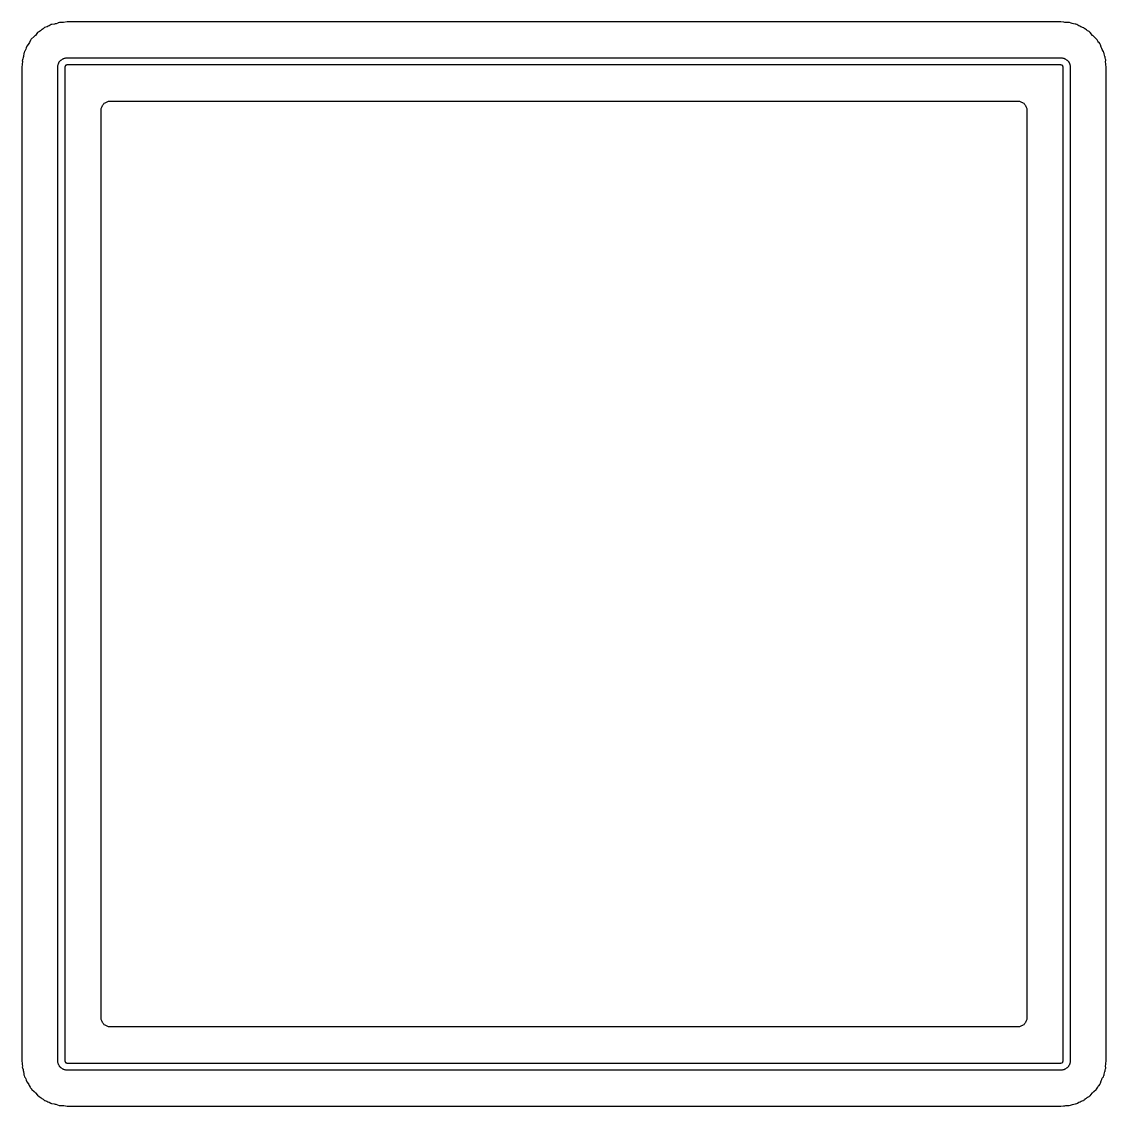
# Model space of a CAD drawing. Extents: x 57 to 229, y -152 to -26.
# Drawn here: x 114.91 to 130.15, y -66.74 to -51.5 of the extents above; entities that cross this region are included whole.
import ezdxf

# ---------------------------------------------------------------- set-up
doc = ezdxf.new("R2010")
doc.units = 0
doc.header["$MEASUREMENT"] = 0
doc.layers.add('BLACK', color=7, linetype='CONTINUOUS')

msp = doc.modelspace()

# ---------------------------------------------------------------- linework, layer by layer
at = {"layer": 'Black'}
for p, q in [((115.55, -51.502), (115.498, -51.5122)), ((129.508, -51.502), (115.55, -51.502)), ((129.553, -51.5108), (129.508, -51.502)), ((115.132, -51.6557), (115.102, -51.694)), ((115.16, -51.6399), (115.132, -51.6557)), ((115.172, -51.6299), (115.16, -51.6399)), ((115.185, -51.6211), (115.172, -51.6299)), ((115.195, -51.6122), (115.185, -51.6211)), ((115.196, -51.6114), (115.195, -51.6122)), ((115.214, -51.6003), (115.196, -51.6114)), ((115.232, -51.5854), (115.214, -51.6003)), ((115.268, -51.5735), (115.232, -51.5854)), ((115.28, -51.5666), (115.268, -51.5735)), ((115.294, -51.5614), (115.28, -51.5666)), ((115.323, -51.5436), (115.294, -51.5614)), ((115.329, -51.5429), (115.323, -51.5436)), ((115.332, -51.542), (115.329, -51.5429)), ((115.335, -51.542), (115.332, -51.542)), ((115.371, -51.5358), (115.335, -51.542)), ((115.382, -51.5319), (115.371, -51.5358)), ((115.394, -51.5298), (115.382, -51.5319)), ((115.419, -51.5204), (115.394, -51.5298)), ((115.422, -51.519), (115.419, -51.5204)), ((115.424, -51.5184), (115.422, -51.519)), ((115.439, -51.5125), (115.424, -51.5184)), ((115.464, -51.5143), (115.439, -51.5125)), ((115.481, -51.5126), (115.464, -51.5143)), ((115.498, -51.5122), (115.481, -51.5126)), ((129.567, -51.5111), (129.553, -51.5108)), ((129.581, -51.5132), (129.567, -51.5111)), ((129.619, -51.5122), (129.581, -51.5132)), ((129.625, -51.5131), (129.619, -51.5122)), ((129.629, -51.5139), (129.625, -51.5131)), ((129.654, -51.5236), (129.629, -51.5139)), ((129.67, -51.5269), (129.654, -51.5236)), ((129.685, -51.5316), (129.67, -51.5269)), ((129.71, -51.5346), (129.685, -51.5316)), ((129.719, -51.5373), (129.71, -51.5346)), ((129.733, -51.5421), (129.719, -51.5373)), ((129.764, -51.5614), (129.733, -51.5421)), ((129.778, -51.5666), (129.764, -51.5614)), ((129.79, -51.5735), (129.778, -51.5666)), ((129.828, -51.586), (129.79, -51.5735)), ((129.829, -51.5866), (129.828, -51.586)), ((129.832, -51.589), (129.829, -51.5866)), ((129.833, -51.5893), (129.832, -51.589)), ((129.844, -51.6009), (129.833, -51.5893)), ((129.847, -51.6025), (129.844, -51.6009)), ((129.848, -51.6036), (129.847, -51.6025)), ((129.849, -51.6042), (129.848, -51.6036)), ((129.85, -51.6059), (129.849, -51.6042)), ((129.854, -51.609), (129.85, -51.6059)), ((129.869, -51.6183), (129.854, -51.609)), ((129.884, -51.6285), (129.869, -51.6183)), ((129.898, -51.635), (129.884, -51.6285)), ((129.905, -51.6401), (129.898, -51.635)), ((129.92, -51.6523), (129.905, -51.6401)), ((129.923, -51.6541), (129.92, -51.6523)), ((129.956, -51.6944), (129.923, -51.6541)), ((115.009, -51.808), (115.002, -51.8219)), ((115.018, -51.7949), (115.009, -51.808)), ((115.032, -51.7633), (115.018, -51.7949)), ((115.034, -51.7603), (115.032, -51.7633)), ((115.037, -51.7571), (115.034, -51.7603)), ((115.045, -51.7463), (115.037, -51.7569)), ((115.037, -51.7569), (115.037, -51.7571)), ((115.085, -51.7121), (115.045, -51.7463)), ((115.093, -51.7024), (115.085, -51.7121)), ((115.102, -51.694), (115.093, -51.7024)), ((129.965, -51.7019), (129.956, -51.6944)), ((129.972, -51.7108), (129.965, -51.7019)), ((130.012, -51.7454), (129.972, -51.7108)), ((130.019, -51.7591), (130.012, -51.7454)), ((130.03, -51.7734), (130.019, -51.7591)), ((130.04, -51.7885), (130.03, -51.7734)), ((130.046, -51.7955), (130.04, -51.7885)), ((130.055, -51.8094), (130.046, -51.7955)), ((130.065, -51.8266), (130.055, -51.8094)), ((114.941, -51.9442), (114.935, -51.9925)), ((114.944, -51.9377), (114.941, -51.9442)), ((114.951, -51.9193), (114.944, -51.9377)), ((114.952, -51.9167), (114.951, -51.9193)), ((114.959, -51.9062), (114.952, -51.9167)), ((114.966, -51.8884), (114.959, -51.9062)), ((114.975, -51.8709), (114.966, -51.8884)), ((114.982, -51.8476), (114.975, -51.8709)), ((115.002, -51.8219), (114.982, -51.8476)), ((130.065, -51.8267), (130.065, -51.8266)), ((130.075, -51.8595), (130.065, -51.8267)), ((130.084, -51.8765), (130.075, -51.8595)), ((130.091, -51.8939), (130.084, -51.8765)), ((130.106, -51.9167), (130.091, -51.8939)), ((130.107, -51.9193), (130.106, -51.9167)), ((130.114, -51.9377), (130.107, -51.9193)), ((130.117, -51.9442), (130.114, -51.9377)), ((130.118, -51.9551), (130.117, -51.9442)), ((130.124, -51.9731), (130.118, -51.9551)), ((114.918, -52.1027), (114.91, -52.1405)), ((114.928, -52.0218), (114.918, -52.0505)), ((114.918, -52.0505), (114.919, -52.0585)), ((114.92, -52.0723), (114.918, -52.0874)), ((114.918, -52.0874), (114.918, -52.1027)), ((114.919, -52.0585), (114.919, -52.0629)), ((114.919, -52.0629), (114.92, -52.0671)), ((114.92, -52.0671), (114.92, -52.0723)), ((114.931, -52.007), (114.928, -52.0218)), ((114.935, -51.9925), (114.931, -52.007)), ((115.42, -52.1155), (115.421, -52.1079)), ((115.421, -52.1079), (115.423, -52.1018)), ((115.423, -52.1018), (115.425, -52.0955)), ((115.425, -52.0955), (115.427, -52.0915)), ((115.427, -52.0915), (115.429, -52.0872)), ((115.429, -52.0872), (115.43, -52.0852)), ((115.43, -52.0826), (115.434, -52.0751)), ((115.43, -52.0828), (115.43, -52.0826)), ((115.43, -52.083), (115.43, -52.0828)), ((115.43, -52.0852), (115.43, -52.083)), ((115.434, -52.0751), (115.438, -52.0676)), ((115.438, -52.0676), (115.439, -52.0674)), ((115.439, -52.0672), (115.442, -52.0632)), ((115.439, -52.0674), (115.439, -52.0672)), ((115.442, -52.0632), (115.445, -52.0586)), ((115.445, -52.0586), (115.449, -52.0542)), ((115.449, -52.0542), (115.453, -52.0494)), ((115.453, -52.0494), (115.455, -52.0483)), ((115.455, -52.0483), (115.456, -52.047)), ((115.456, -52.0463), (115.457, -52.0455)), ((115.456, -52.047), (115.456, -52.0463)), ((115.457, -52.0455), (115.463, -52.0406)), ((115.463, -52.0406), (115.469, -52.0354)), ((115.469, -52.0354), (115.47, -52.0351)), ((115.47, -52.0344), (115.472, -52.0334)), ((115.47, -52.0351), (115.47, -52.0344)), ((115.472, -52.0334), (115.473, -52.0323)), ((115.473, -52.0323), (115.474, -52.0322)), ((115.474, -52.032), (115.481, -52.0277)), ((115.474, -52.0322), (115.474, -52.032)), ((115.481, -52.0277), (115.488, -52.0234)), ((115.488, -52.0234), (115.489, -52.0234)), ((115.489, -52.0233), (115.491, -52.0225)), ((115.489, -52.0234), (115.489, -52.0233)), ((115.491, -52.0225), (115.493, -52.0211)), ((115.493, -52.0211), (115.494, -52.021)), ((115.494, -52.0208), (115.502, -52.0181)), ((115.494, -52.021), (115.494, -52.0208)), ((115.502, -52.0181), (115.51, -52.0153)), ((115.51, -52.0152), (115.512, -52.0149)), ((115.51, -52.0153), (115.51, -52.0152)), ((115.51, -52.0153), (115.51, -52.0153)), ((115.512, -52.0149), (115.513, -52.0145)), ((115.513, -52.0145), (115.514, -52.0144)), ((115.514, -52.0142), (115.522, -52.0128)), ((115.514, -52.0144), (115.514, -52.0142)), ((115.522, -52.0128), (115.53, -52.0112)), ((115.529, -52.1149), (115.527, -52.1172)), ((115.533, -52.1129), (115.529, -52.1149)), ((115.53, -52.0112), (115.531, -52.0113)), ((115.531, -52.0113), (115.531, -52.0112)), ((115.531, -52.0112), (115.533, -52.0112)), ((115.533, -52.0112), (115.534, -52.011)), ((115.538, -52.1112), (115.533, -52.1129)), ((115.534, -52.011), (115.539, -52.0109)), ((115.543, -52.1103), (115.538, -52.1112)), ((115.538, -52.1112), (115.538, -52.1112)), ((115.539, -52.0109), (115.544, -52.01)), ((115.548, -52.1102), (115.543, -52.1103)), ((115.544, -52.01), (129.514, -52.01)), ((115.549, -52.11), (115.548, -52.1102)), ((129.51, -52.11), (115.549, -52.11)), ((129.513, -52.1105), (129.51, -52.11)), ((129.517, -52.1105), (129.513, -52.1105)), ((129.514, -52.01), (129.518, -52.0107)), ((129.518, -52.111), (129.517, -52.1105)), ((129.518, -52.0107), (129.522, -52.0107)), ((129.521, -52.1114), (129.518, -52.111)), ((129.521, -52.1115), (129.521, -52.1114)), ((129.525, -52.1128), (129.521, -52.1115)), ((129.522, -52.0107), (129.525, -52.0112)), ((129.525, -52.0112), (129.527, -52.0112)), ((129.529, -52.1149), (129.525, -52.1128)), ((129.527, -52.0112), (129.535, -52.0126)), ((129.531, -52.1173), (129.529, -52.1149)), ((129.535, -52.0126), (129.543, -52.0137)), ((129.543, -52.0137), (129.546, -52.0149)), ((129.546, -52.0149), (129.549, -52.0154)), ((129.549, -52.0154), (129.557, -52.0183)), ((129.557, -52.0183), (129.565, -52.0211)), ((129.565, -52.0211), (129.567, -52.0225)), ((129.567, -52.0225), (129.569, -52.0233)), ((129.569, -52.0233), (129.569, -52.0234)), ((129.569, -52.0234), (129.57, -52.0234)), ((129.57, -52.0234), (129.577, -52.0277)), ((129.577, -52.0277), (129.584, -52.032)), ((129.584, -52.032), (129.584, -52.0322)), ((129.584, -52.0322), (129.585, -52.0323)), ((129.585, -52.0323), (129.586, -52.0334)), ((129.586, -52.0334), (129.588, -52.0344)), ((129.588, -52.0344), (129.588, -52.0351)), ((129.588, -52.0351), (129.589, -52.0354)), ((129.589, -52.0354), (129.595, -52.0406)), ((129.595, -52.0406), (129.601, -52.0455)), ((129.601, -52.0455), (129.601, -52.0462)), ((129.601, -52.0462), (129.602, -52.0467)), ((129.602, -52.0467), (129.604, -52.0487)), ((129.604, -52.0487), (129.607, -52.0503)), ((129.607, -52.0503), (129.61, -52.0549)), ((129.61, -52.0549), (129.614, -52.0591)), ((129.614, -52.0591), (129.615, -52.0617)), ((129.615, -52.0617), (129.617, -52.064)), ((129.617, -52.064), (129.618, -52.0657)), ((129.618, -52.0657), (129.619, -52.0672)), ((129.619, -52.0672), (129.619, -52.0674)), ((129.619, -52.0674), (129.62, -52.0676)), ((129.62, -52.0676), (129.624, -52.0751)), ((129.624, -52.0751), (129.627, -52.0816)), ((129.627, -52.0816), (129.627, -52.0818)), ((129.627, -52.0818), (129.627, -52.0823)), ((129.627, -52.0823), (129.628, -52.0826)), ((129.628, -52.0826), (129.628, -52.0826)), ((129.628, -52.0826), (129.628, -52.0841)), ((129.628, -52.0841), (129.63, -52.0862)), ((129.63, -52.0862), (129.632, -52.092)), ((129.632, -52.092), (129.634, -52.0976)), ((129.634, -52.0976), (129.635, -52.1002)), ((129.635, -52.1002), (129.635, -52.1026)), ((129.635, -52.1026), (129.636, -52.1053)), ((129.636, -52.1053), (129.637, -52.1079)), ((129.637, -52.1079), (129.638, -52.1155)), ((130.128, -51.9913), (130.124, -51.9731)), ((130.131, -51.9975), (130.128, -51.9913)), ((130.133, -52.0096), (130.131, -51.9975)), ((130.137, -52.0304), (130.133, -52.0096)), ((130.14, -52.0383), (130.137, -52.0304)), ((130.138, -52.0724), (130.14, -52.0383)), ((130.14, -52.0875), (130.138, -52.0724)), ((130.14, -52.1027), (130.14, -52.0875)), ((130.148, -52.1405), (130.14, -52.1027)), ((114.91, -52.1405), (114.91, -66.102)), ((115.418, -52.1362), (115.419, -52.1324)), ((115.418, -66.1062), (115.418, -52.1362)), ((115.419, -52.123), (115.42, -52.1155)), ((115.419, -52.1259), (115.419, -52.123)), ((115.419, -52.1286), (115.419, -52.1259)), ((115.419, -52.1324), (115.419, -52.1286)), ((115.519, -52.1321), (115.518, -52.1335)), ((115.518, -52.1335), (115.518, -52.1373)), ((115.518, -52.1373), (115.518, -52.14)), ((115.518, -52.14), (115.518, -66.1024)), ((115.52, -52.1274), (115.519, -52.1292)), ((115.519, -52.1292), (115.519, -52.1314)), ((115.519, -52.1314), (115.519, -52.1316)), ((115.519, -52.1316), (115.519, -52.1318)), ((115.519, -52.1318), (115.519, -52.1321)), ((115.522, -52.1233), (115.52, -52.1274)), ((115.523, -52.1217), (115.522, -52.1226)), ((115.522, -52.1226), (115.522, -52.1233)), ((115.524, -52.1209), (115.523, -52.1211)), ((115.523, -52.1211), (115.523, -52.1217)), ((115.527, -52.1172), (115.524, -52.1209)), ((129.533, -52.1186), (129.531, -52.1173)), ((129.535, -52.1206), (129.533, -52.1186)), ((129.538, -52.1261), (129.535, -52.1206)), ((129.539, -52.1286), (129.538, -52.1261)), ((129.539, -52.1293), (129.539, -52.1286)), ((129.539, -52.1297), (129.539, -52.1293)), ((129.539, -52.1311), (129.539, -52.1297)), ((129.539, -52.1318), (129.539, -52.1311)), ((129.539, -52.1321), (129.539, -52.1318)), ((129.54, -52.1335), (129.539, -52.1321)), ((129.54, -52.1373), (129.54, -52.1335)), ((129.54, -52.14), (129.54, -52.1373)), ((129.54, -66.1024), (129.54, -52.14)), ((129.638, -52.1155), (129.639, -52.123)), ((129.639, -52.123), (129.639, -52.1259)), ((129.639, -52.1259), (129.639, -52.1286)), ((129.639, -52.1286), (129.639, -52.1324)), ((129.639, -52.1324), (129.64, -52.1362)), ((129.64, -52.1362), (129.64, -66.1062)), ((130.148, -66.102), (130.148, -52.1405)), ((116.028, -52.7229), (116.032, -52.7125)), ((116.028, -52.7341), (116.028, -52.7229)), ((116.032, -52.7125), (116.034, -52.7016)), ((116.034, -52.7016), (116.039, -52.6919)), ((116.039, -52.6919), (116.043, -52.6815)), ((116.043, -52.6815), (116.05, -52.673)), ((116.05, -52.673), (116.056, -52.6634)), ((116.056, -52.6634), (116.064, -52.6562)), ((116.064, -52.6562), (116.071, -52.6477)), ((116.071, -52.6477), (116.081, -52.6422)), ((116.081, -52.6422), (116.09, -52.635)), ((116.09, -52.635), (116.1, -52.6312)), ((116.1, -52.6312), (116.11, -52.6257)), ((116.11, -52.6257), (116.121, -52.6237)), ((116.121, -52.6237), (116.131, -52.6199)), ((116.131, -52.6199), (116.142, -52.6199)), ((116.142, -52.6199), (116.153, -52.618)), ((116.153, -52.618), (128.905, -52.618)), ((128.905, -52.618), (128.916, -52.6199)), ((128.916, -52.6199), (128.927, -52.6199)), ((128.927, -52.6199), (128.937, -52.6237)), ((128.937, -52.6237), (128.948, -52.6257)), ((128.948, -52.6257), (128.958, -52.6312)), ((128.958, -52.6312), (128.969, -52.635)), ((128.969, -52.635), (128.977, -52.6422)), ((128.977, -52.6422), (128.987, -52.6477)), ((128.987, -52.6477), (128.994, -52.6562)), ((128.994, -52.6562), (129.002, -52.6634)), ((129.002, -52.6634), (129.008, -52.673)), ((129.008, -52.673), (129.015, -52.6815)), ((129.015, -52.6815), (129.019, -52.6919)), ((129.019, -52.6919), (129.024, -52.7016)), ((129.024, -52.7016), (129.026, -52.7125)), ((129.026, -52.7125), (129.03, -52.7229)), ((129.03, -52.7229), (129.03, -52.7341)), ((116.026, -52.745), (116.028, -52.7341)), ((116.026, -65.4974), (116.026, -52.745)), ((129.03, -52.7341), (129.032, -52.745)), ((129.032, -52.745), (129.032, -65.4974)), ((116.028, -65.5083), (116.026, -65.4974)), ((116.028, -65.5195), (116.028, -65.5083)), ((116.032, -65.5299), (116.028, -65.5195)), ((129.03, -65.5195), (129.026, -65.5299)), ((129.032, -65.4974), (129.03, -65.5083)), ((129.03, -65.5083), (129.03, -65.5195)), ((116.034, -65.5408), (116.032, -65.5299)), ((116.039, -65.5505), (116.034, -65.5408)), ((116.043, -65.5609), (116.039, -65.5505)), ((116.05, -65.5694), (116.043, -65.5609)), ((116.056, -65.579), (116.05, -65.5694)), ((116.064, -65.5862), (116.056, -65.579)), ((116.071, -65.5947), (116.064, -65.5862)), ((116.081, -65.6002), (116.071, -65.5947)), ((116.09, -65.6074), (116.081, -65.6002)), ((116.1, -65.6112), (116.09, -65.6074)), ((116.11, -65.6167), (116.1, -65.6112)), ((116.121, -65.6187), (116.11, -65.6167)), ((116.131, -65.6225), (116.121, -65.6187)), ((116.142, -65.6225), (116.131, -65.6225)), ((116.153, -65.6244), (116.142, -65.6225)), ((128.905, -65.6244), (116.153, -65.6244)), ((128.916, -65.6225), (128.905, -65.6244)), ((128.927, -65.6225), (128.916, -65.6225)), ((128.937, -65.6187), (128.927, -65.6225)), ((128.948, -65.6167), (128.937, -65.6187)), ((128.958, -65.6112), (128.948, -65.6167)), ((128.969, -65.6074), (128.958, -65.6112)), ((128.977, -65.6002), (128.969, -65.6074)), ((128.987, -65.5947), (128.977, -65.6002)), ((128.994, -65.5862), (128.987, -65.5947)), ((129.002, -65.579), (128.994, -65.5862)), ((129.008, -65.5694), (129.002, -65.579)), ((129.015, -65.5609), (129.008, -65.5694)), ((129.019, -65.5505), (129.015, -65.5609)), ((129.024, -65.5408), (129.019, -65.5505)), ((129.026, -65.5299), (129.024, -65.5408)), ((114.91, -66.102), (114.917, -66.139)), ((115.419, -66.1099), (115.418, -66.1062)), ((115.419, -66.1137), (115.419, -66.1099)), ((115.419, -66.1166), (115.419, -66.1137)), ((115.419, -66.1195), (115.419, -66.1166)), ((115.42, -66.1272), (115.419, -66.1195)), ((115.421, -66.1349), (115.42, -66.1272)), ((115.518, -66.1024), (115.518, -66.1053)), ((115.518, -66.1053), (115.518, -66.1091)), ((115.518, -66.1091), (115.519, -66.1102)), ((115.519, -66.1102), (115.519, -66.1103)), ((115.519, -66.1103), (115.519, -66.1108)), ((115.519, -66.1108), (115.519, -66.1112)), ((115.519, -66.1112), (115.52, -66.1134)), ((115.52, -66.1134), (115.52, -66.1151)), ((115.52, -66.1151), (115.522, -66.1191)), ((115.522, -66.1191), (115.522, -66.1199)), ((115.522, -66.1199), (115.523, -66.121)), ((115.523, -66.121), (115.523, -66.1215)), ((115.523, -66.1215), (115.524, -66.1216)), ((115.524, -66.1216), (115.527, -66.1254)), ((115.527, -66.1254), (115.527, -66.1254)), ((115.527, -66.1254), (115.529, -66.1273)), ((115.529, -66.1273), (115.533, -66.1296)), ((115.533, -66.1296), (115.533, -66.1296)), ((115.533, -66.1296), (115.533, -66.1297)), ((115.533, -66.1297), (115.538, -66.1313)), ((115.538, -66.1313), (115.538, -66.1313)), ((115.538, -66.1313), (115.542, -66.1321)), ((115.542, -66.1321), (115.547, -66.1321)), ((115.547, -66.1321), (115.549, -66.1324)), ((115.549, -66.1324), (129.51, -66.1324)), ((129.51, -66.1324), (129.513, -66.1319)), ((129.513, -66.1319), (129.517, -66.132)), ((129.517, -66.132), (129.518, -66.1315)), ((129.518, -66.1315), (129.521, -66.1311)), ((129.521, -66.1311), (129.522, -66.1307)), ((129.522, -66.1307), (129.525, -66.1296)), ((129.525, -66.1296), (129.529, -66.1273)), ((129.529, -66.1273), (129.531, -66.1254)), ((129.531, -66.1254), (129.533, -66.1239)), ((129.533, -66.1239), (129.535, -66.122)), ((129.535, -66.1218), (129.538, -66.1163)), ((129.535, -66.122), (129.535, -66.1218)), ((129.538, -66.1163), (129.539, -66.1139)), ((129.539, -66.1102), (129.54, -66.1091)), ((129.539, -66.1103), (129.539, -66.1102)), ((129.539, -66.1108), (129.539, -66.1103)), ((129.539, -66.1128), (129.539, -66.1108)), ((129.539, -66.1133), (129.539, -66.1128)), ((129.539, -66.1139), (129.539, -66.1133)), ((129.54, -66.1053), (129.54, -66.1024)), ((129.54, -66.1091), (129.54, -66.1053)), ((129.638, -66.1271), (129.637, -66.1349)), ((129.639, -66.1195), (129.638, -66.1271)), ((129.64, -66.1062), (129.639, -66.1099)), ((129.639, -66.1099), (129.639, -66.1137)), ((129.639, -66.1137), (129.639, -66.1166)), ((129.639, -66.1166), (129.639, -66.1195)), ((130.141, -66.139), (130.148, -66.102)), ((114.917, -66.139), (114.918, -66.1543)), ((114.918, -66.1543), (114.92, -66.1696)), ((114.919, -66.1789), (114.918, -66.183)), ((114.918, -66.183), (114.918, -66.1831)), ((114.918, -66.1831), (114.918, -66.1831)), ((114.918, -66.1831), (114.919, -66.1872)), ((114.919, -66.1872), (114.918, -66.1915)), ((114.918, -66.1915), (114.929, -66.2215)), ((114.92, -66.1696), (114.919, -66.1789)), ((114.929, -66.2215), (114.931, -66.2359)), ((114.931, -66.2359), (114.936, -66.2499)), ((114.936, -66.2499), (114.936, -66.2536)), ((114.936, -66.2536), (114.936, -66.2548)), ((114.936, -66.2548), (114.936, -66.2559)), ((114.936, -66.2559), (114.939, -66.2787)), ((114.939, -66.2787), (114.938, -66.2798)), ((114.938, -66.2798), (114.939, -66.2809)), ((114.939, -66.2809), (114.941, -66.2986)), ((115.423, -66.1406), (115.421, -66.1349)), ((115.425, -66.1468), (115.423, -66.1406)), ((115.427, -66.1509), (115.425, -66.1468)), ((115.429, -66.1553), (115.427, -66.1509)), ((115.43, -66.1574), (115.429, -66.1553)), ((115.43, -66.1597), (115.43, -66.1574)), ((115.43, -66.1598), (115.43, -66.1597)), ((115.43, -66.1597), (115.43, -66.1597)), ((115.435, -66.1674), (115.43, -66.1598)), ((115.439, -66.175), (115.435, -66.1674)), ((115.439, -66.1751), (115.439, -66.175)), ((115.439, -66.1752), (115.439, -66.1751)), ((115.442, -66.179), (115.439, -66.1752)), ((115.445, -66.1836), (115.442, -66.179)), ((115.449, -66.1881), (115.445, -66.1836)), ((115.453, -66.1931), (115.449, -66.1881)), ((115.455, -66.1942), (115.453, -66.1931)), ((115.456, -66.1955), (115.455, -66.1942)), ((115.457, -66.1964), (115.456, -66.1955)), ((115.457, -66.1975), (115.457, -66.1964)), ((115.463, -66.2021), (115.457, -66.1975)), ((115.469, -66.2071), (115.463, -66.2021)), ((115.47, -66.2076), (115.469, -66.2071)), ((115.471, -66.2084), (115.47, -66.2076)), ((115.472, -66.2092), (115.471, -66.2084)), ((115.473, -66.2101), (115.472, -66.2092)), ((115.481, -66.2145), (115.473, -66.2101)), ((115.488, -66.2189), (115.481, -66.2145)), ((115.491, -66.22), (115.488, -66.2189)), ((115.494, -66.2216), (115.491, -66.22)), ((115.502, -66.2243), (115.494, -66.2216)), ((115.51, -66.2271), (115.502, -66.2243)), ((115.512, -66.2274), (115.51, -66.2271)), ((115.513, -66.228), (115.512, -66.2274)), ((115.514, -66.2281), (115.513, -66.228)), ((115.514, -66.2283), (115.514, -66.2281)), ((115.522, -66.2297), (115.514, -66.2283)), ((115.53, -66.2313), (115.522, -66.2297)), ((115.531, -66.2312), (115.53, -66.2313)), ((115.531, -66.2313), (115.531, -66.2312)), ((115.533, -66.2313), (115.531, -66.2313)), ((115.535, -66.2316), (115.533, -66.2313)), ((115.54, -66.2316), (115.535, -66.2316)), ((115.544, -66.2324), (115.54, -66.2316)), ((129.514, -66.2324), (115.544, -66.2324)), ((129.518, -66.2317), (129.514, -66.2324)), ((129.522, -66.2318), (129.518, -66.2317)), ((129.525, -66.2313), (129.522, -66.2318)), ((129.527, -66.2313), (129.525, -66.2313)), ((129.535, -66.2299), (129.527, -66.2313)), ((129.543, -66.2288), (129.535, -66.2299)), ((129.547, -66.2274), (129.543, -66.2288)), ((129.55, -66.2268), (129.547, -66.2274)), ((129.557, -66.2241), (129.55, -66.2268)), ((129.564, -66.2216), (129.557, -66.2241)), ((129.567, -66.22), (129.564, -66.2216)), ((129.57, -66.2189), (129.567, -66.22)), ((129.577, -66.2145), (129.57, -66.2189)), ((129.585, -66.2101), (129.577, -66.2145)), ((129.586, -66.2092), (129.585, -66.2101)), ((129.587, -66.2084), (129.586, -66.2092)), ((129.588, -66.2076), (129.587, -66.2084)), ((129.589, -66.2071), (129.588, -66.2076)), ((129.595, -66.2021), (129.589, -66.2071)), ((129.601, -66.1975), (129.595, -66.2021)), ((129.602, -66.1958), (129.601, -66.1964)), ((129.601, -66.1964), (129.601, -66.1975)), ((129.604, -66.1936), (129.602, -66.1958)), ((129.607, -66.192), (129.604, -66.1936)), ((129.61, -66.1875), (129.607, -66.192)), ((129.614, -66.1834), (129.61, -66.1875)), ((129.616, -66.1806), (129.614, -66.1834)), ((129.617, -66.1782), (129.616, -66.1806)), ((129.618, -66.1766), (129.617, -66.1782)), ((129.619, -66.1752), (129.618, -66.1766)), ((129.623, -66.1675), (129.619, -66.175)), ((129.619, -66.175), (129.619, -66.1751)), ((129.619, -66.1751), (129.619, -66.1752)), ((129.627, -66.1613), (129.623, -66.1675)), ((129.628, -66.1583), (129.627, -66.1607)), ((129.627, -66.1607), (129.627, -66.1613)), ((129.63, -66.1562), (129.628, -66.1583)), ((129.632, -66.1505), (129.63, -66.1562)), ((129.634, -66.1449), (129.632, -66.1505)), ((129.635, -66.1423), (129.634, -66.1449)), ((129.636, -66.1372), (129.635, -66.1398)), ((129.635, -66.1398), (129.635, -66.1423)), ((129.637, -66.1349), (129.636, -66.1372)), ((130.118, -66.2884), (130.123, -66.2707)), ((130.123, -66.2707), (130.127, -66.2528)), ((130.127, -66.2528), (130.131, -66.2456)), ((130.131, -66.2456), (130.133, -66.2323)), ((130.133, -66.2323), (130.137, -66.2116)), ((130.137, -66.2116), (130.14, -66.2028)), ((130.138, -66.1696), (130.14, -66.1543)), ((130.14, -66.2028), (130.138, -66.1696)), ((130.14, -66.1543), (130.141, -66.139)), ((114.941, -66.2986), (114.941, -66.2996)), ((114.941, -66.2996), (114.944, -66.3059)), ((114.944, -66.3059), (114.951, -66.3245)), ((114.951, -66.3245), (114.951, -66.3247)), ((114.951, -66.3247), (114.959, -66.3363)), ((114.959, -66.3363), (114.966, -66.3541)), ((114.966, -66.3541), (114.975, -66.3716)), ((114.975, -66.3716), (114.982, -66.3949)), ((114.982, -66.3949), (115, -66.4185)), ((115, -66.4185), (115.008, -66.4329)), ((115.008, -66.4329), (115.017, -66.4465)), ((130.046, -66.4475), (130.055, -66.4325)), ((130.055, -66.4325), (130.065, -66.4152)), ((130.065, -66.4152), (130.067, -66.4142)), ((130.067, -66.4142), (130.076, -66.3823)), ((130.076, -66.3823), (130.084, -66.3648)), ((130.084, -66.3648), (130.092, -66.347)), ((130.092, -66.347), (130.107, -66.3247)), ((130.107, -66.3245), (130.114, -66.3059)), ((130.107, -66.3247), (130.107, -66.3245)), ((130.114, -66.3059), (130.116, -66.301)), ((130.116, -66.301), (130.118, -66.2884)), ((115.017, -66.4465), (115.028, -66.4734)), ((115.028, -66.4734), (115.033, -66.48)), ((115.033, -66.48), (115.046, -66.4968)), ((115.046, -66.4968), (115.047, -66.4989)), ((115.047, -66.4989), (115.048, -66.5002)), ((115.048, -66.5002), (115.052, -66.5039)), ((115.052, -66.5039), (115.052, -66.5039)), ((115.052, -66.5039), (115.086, -66.5325)), ((115.086, -66.5325), (115.094, -66.5427)), ((115.094, -66.5427), (115.104, -66.5515)), ((115.104, -66.5515), (115.13, -66.584)), ((115.13, -66.584), (115.131, -66.5861)), ((115.131, -66.5861), (115.157, -66.6007)), ((129.905, -66.6022), (129.92, -66.5899)), ((129.92, -66.5899), (129.926, -66.5866)), ((129.926, -66.5866), (129.928, -66.5845)), ((129.928, -66.5845), (129.93, -66.5819)), ((129.93, -66.5819), (129.932, -66.5786)), ((129.932, -66.5786), (129.955, -66.5503)), ((129.955, -66.5503), (129.964, -66.5419)), ((129.964, -66.5419), (129.972, -66.5323)), ((129.972, -66.5323), (130.006, -66.5039)), ((130.006, -66.5039), (130.01, -66.5002)), ((130.006, -66.5039), (130.006, -66.5039)), ((130.01, -66.5002), (130.011, -66.4989)), ((130.011, -66.4989), (130.019, -66.4836)), ((130.019, -66.4836), (130.03, -66.4692)), ((130.03, -66.4692), (130.04, -66.4541)), ((130.04, -66.4541), (130.046, -66.4475)), ((115.157, -66.6007), (115.169, -66.611)), ((115.169, -66.611), (115.183, -66.6201)), ((115.183, -66.6201), (115.189, -66.626)), ((115.189, -66.626), (115.195, -66.6297)), ((115.195, -66.6297), (115.213, -66.6403)), ((115.213, -66.6403), (115.223, -66.6495)), ((115.223, -66.6495), (115.225, -66.6519)), ((115.225, -66.6519), (115.228, -66.6537)), ((115.228, -66.6537), (115.23, -66.6559)), ((115.23, -66.6559), (115.232, -66.6568)), ((115.232, -66.6568), (115.236, -66.6599)), ((115.236, -66.6599), (115.236, -66.6601)), ((115.236, -66.6601), (115.236, -66.6601)), ((115.236, -66.6601), (115.265, -66.6692)), ((115.265, -66.6692), (115.279, -66.6767)), ((115.279, -66.6767), (115.294, -66.6828)), ((115.294, -66.6828), (115.319, -66.6983)), ((115.319, -66.6983), (115.327, -66.6992)), ((115.327, -66.6992), (115.33, -66.7001)), ((115.33, -66.7001), (115.333, -66.7001)), ((115.333, -66.7001), (115.367, -66.7059)), ((115.367, -66.7059), (115.378, -66.7101)), ((115.378, -66.7101), (115.391, -66.7125)), ((115.391, -66.7125), (115.435, -66.7294)), ((115.435, -66.7294), (115.445, -66.731)), ((115.445, -66.731), (115.467, -66.7291)), ((115.467, -66.7291), (115.484, -66.7307)), ((115.484, -66.7307), (115.502, -66.7311)), ((115.502, -66.7311), (115.549, -66.7404)), ((115.549, -66.7404), (129.509, -66.7404)), ((129.509, -66.7404), (129.548, -66.7326)), ((129.548, -66.7326), (129.563, -66.7323)), ((129.563, -66.7323), (129.578, -66.7303)), ((129.578, -66.7303), (129.604, -66.7313)), ((129.604, -66.7313), (129.625, -66.7276)), ((129.625, -66.7276), (129.646, -66.7239)), ((129.646, -66.7239), (129.657, -66.719)), ((129.657, -66.719), (129.674, -66.7153)), ((129.674, -66.7153), (129.691, -66.7102)), ((129.691, -66.7102), (129.71, -66.7079)), ((129.71, -66.7079), (129.713, -66.7069)), ((129.713, -66.7069), (129.715, -66.7059)), ((129.715, -66.7059), (129.734, -66.6992)), ((129.734, -66.6992), (129.744, -66.6954)), ((129.744, -66.6954), (129.764, -66.6828)), ((129.764, -66.6828), (129.779, -66.6767)), ((129.779, -66.6767), (129.793, -66.6692)), ((129.793, -66.6692), (129.822, -66.6601)), ((129.822, -66.6599), (129.826, -66.6568)), ((129.822, -66.6601), (129.822, -66.6599)), ((129.822, -66.6601), (129.822, -66.6601)), ((129.826, -66.6566), (129.829, -66.6547)), ((129.826, -66.6568), (129.826, -66.6566)), ((129.829, -66.6547), (129.841, -66.6471)), ((129.841, -66.6471), (129.85, -66.6384)), ((129.85, -66.6384), (129.851, -66.6379)), ((129.851, -66.6373), (129.869, -66.6252)), ((129.851, -66.6379), (129.851, -66.6373)), ((129.869, -66.6252), (129.886, -66.613)), ((129.886, -66.613), (129.887, -66.6128)), ((129.887, -66.6128), (129.888, -66.6124)), ((129.888, -66.6124), (129.898, -66.6075)), ((129.898, -66.6075), (129.905, -66.6022))]:
    msp.add_line(p, q, dxfattribs=at)

doc.saveas('drawing.dxf')
